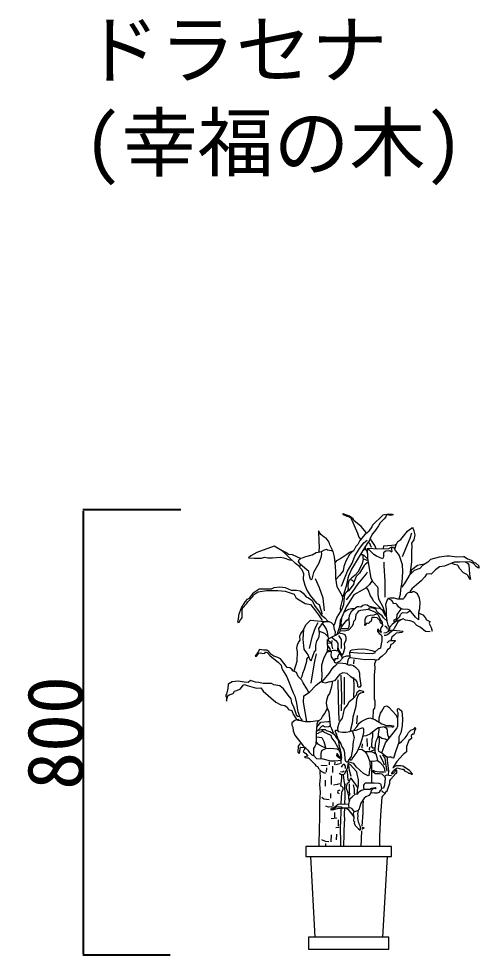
# Model space of a CAD drawing. Header units: millimetres. Extents: x -63086 to 83971, y -129912 to 13382.
# Drawn here: x 53540 to 54366, y -43785 to -42103 of the extents above; entities that cross this region are included whole.
import ezdxf

# ---------------------------------------------------------------- set-up
doc = ezdxf.new("R2010")
doc.units = ezdxf.units.MM
doc.layers.get('0').update_dxf_attribs({"lineweight": 0})
doc.layers.add('観葉植物', color=92, linetype='Continuous', lineweight=9)
doc.styles.get("Standard").update_dxf_attribs({"font": 'MS Mincho.ttf'})
doc.dimstyles.new('ISO-25', dxfattribs={"dimtxt": 2.5, "dimasz": 2.5, "dimexe": 1.25, "dimexo": 0.625, "dimtad": 1, "dimtxsty": 'Standard', "dimcen": 2.5, "dimadec": 0, "dimazin": 0, "dimtfac": 1, "dimtmove": 0, "dimatfit": 3, "dimfxl": 1, "dimarcsym": 0})

# ---------------------------------------------------------------- blocks, each defined once
blk = doc.blocks.new('*D1039')
at = {"layer": 'Defpoints', "color": 0, "ltscale": 10, "transparency": 16777216}
for p in [(53656.2, -42984.7), (53831.4, -42984.7), (53812.2, -43784.7)]:
    blk.add_point(p, dxfattribs=at)
at = {"layer": '観葉植物', "color": 0, "lineweight": -2, "ltscale": 10, "transparency": 16777216}
for p, q in [((53830.7, -42984.7), (53654.9, -42984.7)), ((53656.2, -43782.2), (53656.2, -42987.2)), ((53811.6, -43784.7), (53654.9, -43784.7))]:
    blk.add_line(p, q, dxfattribs=at)
at = {"layer": '観葉植物', "color": 0, "ltscale": 10, "transparency": 16777216}
for points in [[(53655.8, -42987.2), (53656.6, -42987.2), (53656.2, -42984.7)], [(53655.8, -43782.2), (53656.6, -43782.2), (53656.2, -43784.7)]]:
    blk.add_solid(points, dxfattribs=at)
at = {"layer": '観葉植物', "color": 0, "ltscale": 10, "transparency": 16777216, "insert": (53605.6, -43385.6), "char_height": 100, "attachment_point": 5, "rotation": 90}
blk.add_mtext('800', dxfattribs=at)
blk = doc.blocks.new('ドラセナ（CAD素材.com）')
at = {"color": 0, "linetype": 'ByBlock', "lineweight": -2}
for points in [[(79.9, 780.1), (78.3, 780.9), (72.2, 781.2), (64, 780.3), (61.4, 779.7), (43, 761.3), (41.7, 758.3), (36.2, 750.5), (33.4, 747.8), (32.7, 747.4), (32.5, 747.4), (29.6, 745.5), (20, 734), (16.1, 726.9), (12.9, 723), (10, 717), (1.6, 708.7), (-5.2, 696.9), (-8.8, 687.5), (-10.2, 679.6), (-16.5, 670.9), (-22.5, 664.3)], [(31.8, 747.5), (22.3, 759), (9.5, 769.6), (7.9, 773.1), (1.4, 777.5), (-9.7, 781.6), (-11.1, 781), (-3.2, 777.7), (0.2, 777), (4, 774.8), (15.6, 747.2), (18.4, 739.8), (21, 736.2)], [(80.1, 780.3), (75.3, 778.9), (67.8, 779.9), (66.4, 776.3), (63.6, 772.6), (56.3, 765.7), (53.7, 760.2), (48.2, 752.5), (42.7, 746.2), (38.1, 737.2), (37.6, 734.2), (33.1, 728.7), (18.7, 705.2), (5, 682.4), (-0.1, 670), (-2.4, 663.2), (-4.3, 651.7), (-10.6, 632.7)], [(82.8, 718.4), (85, 726.1), (88, 731.9), (93.5, 735.7), (105.6, 750.5), (109.1, 753.8), (113.8, 756.9), (114.6, 757.9), (116.8, 751.6), (118.7, 744), (116.8, 735.2), (112.4, 729.4), (113.2, 723.9), (112.4, 714.9), (112.7, 695.4), (109.9, 673.2)], [(-28.6, 715.4), (-33.8, 726.4), (-34.9, 731), (-40.6, 737.9), (-44.2, 740.1), (-50, 744.7), (-54.1, 751.1), (-53.5, 730.8), (-53, 723.3), (-53.5, 714)], [(96.4, 705.3), (110, 738.3), (113, 747.5)], [(-87.6, 686.9), (-95.2, 692.4), (-105.4, 702), (-113.3, 710.2), (-119.6, 715.1), (-133.9, 723.9), (-164.9, 712.6), (-175.6, 706.6), (-180, 702.8), (-169.8, 702.2), (-156.7, 702.5), (-150.9, 704.1), (-144.9, 703), (-136.9, 703), (-123.2, 704.1), (-116.1, 703), (-105.9, 699.5), (-101, 698.7)], [(-12.9, 651.8), (-1.9, 679), (6, 693.1), (10.8, 705.8), (19.6, 719.4), (27, 729.5), (33.2, 734.8)], [(40.8, 721.3), (37.2, 729.8)], [(49.4, 718.7), (46.7, 725.2), (41, 734.2), (40, 736.4)], [(62.3, 719.7), (62.8, 724.1), (77.1, 725.4), (83.1, 726.3), (85.9, 727.9)], [(-86.2, 701.4), (-101, 708), (-107.8, 709.1), (-112.8, 712.6), (-122.1, 717.3)], [(-14.2, 606.5), (-14.9, 612.7), (-10.8, 629.3), (-11.1, 634.3), (-20.7, 650.9), (-22.9, 666.5), (-23.1, 679), (-24, 694.6), (-25.5, 704.4), (-27.9, 714), (-31, 715.6), (-38.2, 716.4), (-39.9, 718), (-44, 716.8), (-49.3, 713.8), (-48.8, 709.9), (-50.2, 703.6), (-53.6, 693.3), (-63.4, 676.5), (-66.3, 664.5), (-67.5, 663.6), (-68.5, 664.6), (-69.4, 666.2), (-70.8, 672.7), (-71.5, 678.5), (-86.4, 690.7), (-90, 696), (-88.9, 699.8), (-86.9, 701.3), (-85.9, 701.7)], [(-85.9, 702.2), (-82.6, 702.8), (-76.6, 705.2), (-65.6, 708.3), (-58.5, 712.4), (-48.1, 714)], [(-23.7, 694.4), (-21.1, 697.9), (-15.6, 701.1), (-7.2, 707.3), (-3.1, 709.4), (1.7, 713.3), (9.6, 716.2)], [(25.6, 708.1), (24.9, 708.4), (22.8, 708.4), (20.4, 707.6)], [(34.3, 700.3), (27.8, 707.3), (25.6, 708), (25.4, 701.5), (32.3, 698.8), (33, 697.9), (34.3, 699.1)], [(26.1, 717.2), (29.9, 718), (31.6, 717.2), (33.6, 711.5)], [(30.9, 718.2), (29.4, 721.5)], [(60.9, 700.9), (49.9, 705.8), (45.2, 709.1), (37.5, 716.3), (35.1, 719.3), (33.4, 718.7), (34, 701.4), (39.5, 666.1), (43.3, 660), (51.5, 650.7), (52.1, 647.7), (52.1, 637), (53.4, 629), (61.4, 614.8), (66.9, 597.8)], [(77, 722.1), (71.7, 718.7), (52.2, 718.1), (34.8, 719.3)], [(61.4, 701.7), (62.8, 705.3), (62.8, 712.1), (63.6, 713.8), (66.9, 715.2), (73.7, 716), (76.5, 713.5), (78.1, 714.6), (77.3, 717.1), (77.6, 721.7), (80.1, 722), (83.9, 715.4), (90.5, 707.2), (96, 691), (96.5, 677.9), (95.4, 659.2), (93.2, 645.8), (92.1, 637), (90.2, 628.5)], [(-86.2, 691.8), (-88.4, 686.3), (-84, 681.9), (-81.2, 674.8), (-81.8, 664.4), (-78.8, 653.7), (-74.9, 644.9), (-69.4, 635.3), (-57.9, 621.3), (-53, 619.1), (-47.5, 601.6)], [(34.7, 695), (29.4, 691.1), (27.5, 689), (19.6, 675.6), (13.4, 669.3), (9.8, 660.5), (8.8, 655.2), (-0.5, 643.4), (-3.6, 641.5), (-6.1, 638.6), (-8, 633.3), (-9.6, 618.5), (-12.3, 610.6), (-21, 596.6)], [(25.8, 701.2), (25.2, 697.1), (23.4, 690.9), (16.2, 676.8), (11.7, 671.5), (5.5, 666.7), (0.4, 661.6), (-1, 657.3), (-1.5, 652.5), (-1.2, 646.5), (-3, 642)], [(65.7, 632.5), (65.7, 661), (63.9, 688.7), (63.9, 695.3)], [(234.2, 684.4), (234.2, 686.9), (233.7, 688.6), (228.2, 693.2), (224.9, 693.8), (221.3, 697.3), (216.4, 699.8), (213.1, 700.6), (207.3, 704.5), (206, 704.7), (193.9, 704.2), (180.7, 706.1), (176.3, 706.1), (162.1, 704.2), (146.7, 700.1), (141.8, 694.9), (132.7, 689.1), (127.5, 683.9), (117.4, 680.3), (108.3, 671), (102, 659.7), (95.1, 650.4)], [(233.1, 684.4), (229.3, 686.4), (223.8, 692.7), (220.5, 694.6), (216.7, 695.4), (198.6, 694.9), (189.2, 695.1), (171.7, 687.7), (162.9, 686.4), (156, 681.4), (147.8, 673.5), (145.1, 674.3), (139.3, 673.5), (136.8, 668.5), (130, 661.4), (113, 647.1), (110.2, 642.7), (111.1, 640)], [(111.3, 674), (113.2, 682), (123.4, 689.6), (128.9, 691), (136.8, 692.1)], [(208.7, 695.4), (213.1, 693.2), (215.6, 690.5), (216.7, 673.2), (218.3, 663.9), (215.6, 667.4), (214.2, 670.7), (211.7, 672.9), (205.7, 675.7), (199.1, 683.1), (196.6, 688.3), (195, 689.9), (190.1, 690.7), (185.7, 692.7)], [(-3.7, 627.2), (6.4, 640.4), (16.9, 656.2), (31.9, 674.2), (33.6, 677.7)], [(-43.2, 607.5), (-45.8, 630.7), (-52.4, 648.7), (-59.4, 665.4)], [(42.4, 662), (37.2, 654.9), (29.5, 648), (24.3, 644.5), (9.2, 636.5), (-4, 615.7), (-15, 589.9), (-16.3, 579.2), (-20.7, 566.6)], [(9.5, 659.5), (7, 662.1), (5.3, 662.8), (2.1, 663.3)], [(-198.9, 587.6), (-197.5, 593.1), (-196.4, 602.1), (-192.1, 613.1), (-185.7, 623.8), (-181.4, 628.4), (-177.8, 630.6), (-173.7, 635.6), (-171.5, 640), (-160.5, 647.1), (-138.3, 647.4), (-133.4, 649.3), (-123.8, 650.7), (-114.2, 649.8), (-102.9, 644.6), (-93.6, 644.6), (-87.3, 643.4), (-81.8, 639.3), (-76, 633.1), (-71.9, 631.2), (-65.5, 626.2), (-61.3, 617.2), (-52.7, 605.6), (-49.1, 600.2), (-42.6, 595), (-37.6, 589.2)], [(-198.6, 587), (-196.7, 587.3), (-194.3, 591.4), (-191, 595), (-191, 608.1), (-190.4, 612.3), (-183.6, 620.2), (-181.1, 624.1), (-172.3, 632.8), (-170.4, 637.2), (-162.1, 641.7), (-147.7, 643.9), (-127.2, 644.1), (-113.9, 643.2), (-98, 637.4), (-94.7, 631.7), (-91.9, 629.3), (-78.2, 620.9), (-68.6, 619.1), (-61.3, 610.3), (-54.1, 600.7), (-49.1, 593.3), (-47.8, 590.6)], [(56.8, 612.2), (44.8, 625), (42.2, 630.5), (39.3, 634.5), (35.2, 645.3), (32.5, 649.2)], [(111.3, 640.3), (107.6, 640.3), (105.2, 639.2), (103.2, 637.2), (101.6, 634.1), (99.4, 631.4), (98.4, 629.5), (97.2, 628.7), (88.3, 628.7), (81.3, 630.2), (74.2, 630.3), (70.5, 629.7)], [(125.9, 591.4), (126.1, 605.2), (127.5, 612), (128.1, 623.3), (127, 630.7), (123.4, 638.1), (119.8, 640.8), (116.5, 642.5), (114.6, 641.9), (113.8, 640.5), (111.6, 640.3)], [(125.3, 591.7), (119.8, 596.4), (109.4, 608.7), (106.7, 610.1), (96.5, 610.4), (93.2, 611.7), (89.4, 615), (87.2, 618.6), (84.7, 620.8), (80.6, 620), (79.2, 624.1), (77.3, 626.3), (70.7, 629.6), (69.1, 627.4), (66.1, 618.9), (67.2, 610.9), (67.4, 599.4), (68.3, 589.3)], [(-14.7, 572.1), (-8.1, 572), (0.2, 573.3), (6.5, 580), (8.4, 584.1), (9.4, 589.1), (12.2, 592.4), (12.9, 595.3), (13.2, 601.4), (15.9, 604), (18.3, 607.6), (21.9, 609), (35.1, 610.9), (36, 611.2)], [(-14.4, 575.7), (-1.2, 575.7), (1, 579.8), (1.4, 584), (0.7, 593.2), (1.4, 599.7), (5.8, 607.4), (15.1, 615.3), (18.2, 615.3), (21.8, 614.6), (25.5, 617.6), (30, 619.1), (32.9, 618.6), (35.7, 616.4), (41.5, 614.6), (47.5, 613.8), (47.5, 612.9)], [(-8.6, 605.1), (-5, 607.8), (0.2, 610.6), (4.9, 611.7), (10.4, 611.7)], [(71.6, 571.7), (73.2, 577.7), (70.7, 582.1), (68.8, 589), (62.5, 595), (60, 598.6), (51.8, 604.6), (48.8, 610.4), (41.9, 613.1), (36.2, 612.3), (36.4, 609.8), (47.1, 606), (52.4, 600.8), (58.1, 589.8), (60, 587.3), (60.9, 581.3), (58.4, 578), (57.3, 574.7), (57.6, 568.7), (58.7, 568.7), (55.1, 571.2), (52.9, 574.7), (51.8, 574.2), (51.8, 570.9), (54.8, 567), (58.4, 564.6), (59.2, 561.6), (59.2, 552.5)], [(65.9, 598.6), (60.9, 608.6), (56, 612), (44.8, 612.5)], [(93.8, 610.9), (86.4, 601), (85.5, 593.4), (81.2, 590.9), (80.9, 587.9), (82.5, 587.9), (91.9, 597.8), (93.2, 600.8), (96.8, 604.6), (104.2, 603.8), (109.7, 607.6)], [(-24.5, 564.3), (-23.9, 569.5), (-25.6, 574.1), (-26.9, 582.1), (-31, 585.9), (-35.2, 588.1), (-42, 587.9), (-46.4, 587), (-54.1, 575.8), (-53, 568.1), (-53.3, 561), (-56.3, 554.7), (-57.7, 553.8), (-59.8, 545.6), (-59.6, 535.7), (-62, 533.8), (-68.1, 517.4), (-70.3, 522), (-72.5, 528.6), (-74.7, 531.1), (-80.1, 538.8), (-81.5, 556.9), (-80.7, 574.7), (-77.1, 582.4), (-68.6, 591.1), (-43.1, 588.7), (-36, 588.7)], [(-20.6, 597.7), (-23.1, 591.6), (-24.7, 585.3), (-26.7, 581.2)], [(-16.8, 567.5), (-15.1, 571.4), (-14.4, 575), (-12.3, 579.8), (-3.8, 590.6), (-0.3, 593.2)], [(-16.2, 578.2), (-13.2, 582.3), (-13.5, 585.6), (-12.4, 593.8)], [(60.4, 582.9), (57.3, 586.4), (55.8, 590.1), (53, 593.6), (51, 594.9), (46.3, 596), (41.4, 596), (40.2, 588.9), (37.8, 587.4), (35.5, 585.2), (32.6, 585.5), (29.2, 581.2), (29.2, 583.8), (29.5, 585), (29.5, 591.9), (30, 593.7), (32.1, 596.8), (34, 598.5), (38.4, 599.6), (45.5, 600.3), (47, 601.1), (50.6, 602.1)], [(146.2, 570.1), (137.9, 570.6), (128.1, 578.3), (122.3, 581.3), (117.1, 587.3), (110.2, 589.8), (101.7, 590.9), (97.9, 593.1), (84.7, 588.4), (77.9, 583.2), (73.5, 577.7), (72.9, 572.2)], [(95.5, 592.2), (88.7, 588.3), (81.5, 576.1), (79.9, 572.5)], [(126.4, 603.2), (133, 600.5), (137.4, 595.6), (139.3, 591.4), (145.3, 588.4), (144.2, 585.1), (148.1, 577.5), (149.5, 571.4)], [(-97.7, 499.9), (-92.4, 517.5), (-92, 534.2), (-93.3, 540.5), (-91.9, 546.5), (-90, 551.1), (-87.3, 555.1), (-87.6, 562.3), (-86.1, 567), (-81.2, 572.7)], [(-70.4, 540.3), (-64.7, 562.7), (-59.4, 577.6), (-54.6, 586.8)], [(-36.3, 558.8), (-38.2, 569.5), (-40.6, 575.8), (-43.7, 581.5), (-46.4, 584.3), (-47.5, 584.6)], [(76, 572.7), (66.6, 567.9), (63, 567.7)], [(79.8, 572.7), (69.7, 564.5), (66.2, 563.3), (63.4, 563.3)], [(64.7, 580.5), (67.2, 578.8), (68.3, 577.1), (68.8, 574.7)], [(80.1, 572.7), (97.4, 570.9), (95.9, 568.7), (85.2, 567.3), (81.8, 563.7), (77.4, 560.3), (75.8, 554.7)], [(-36.7, 561.1), (-42.9, 566.7), (-50.6, 570), (-53, 570)], [(-38.7, 556), (-38.8, 549), (-37.9, 541.9), (-38.4, 535.5), (-44.9, 521.3), (-49, 509.9), (-48.9, 501)], [(-32.4, 550.8), (-36, 554.1), (-36, 557.4), (-31, 560.4), (-22.3, 553.8), (-19.5, 548.9), (-19.3, 542), (-18.4, 537.4), (-12.7, 528.6), (-11.6, 528.3), (-9.4, 531.6), (-6.9, 540.9), (-7.5, 548.9), (-4.4, 555.8), (-4.4, 560.1), (-6.6, 564.5), (-9.4, 565.9), (-16.8, 567.6), (-20.3, 565.6), (-22.3, 563.7), (-26.9, 562.1), (-31.6, 559.6)], [(-18.2, 563.2), (-13.3, 556.1), (-13.3, 539.9)], [(-71.3, 461.2), (-74.8, 467.4), (-81.8, 478.6), (-84, 483.2), (-90.4, 489.9), (-93.8, 496.9), (-100.3, 499.7), (-101.9, 502.7), (-105.5, 505.3), (-110.4, 505.8), (-122.4, 521.6), (-127.1, 523.7), (-134.3, 526.1), (-139.4, 529.7), (-143, 534.5), (-147.1, 537.2), (-152.9, 537), (-160.1, 538.1), (-162.2, 533.8), (-167.7, 526.1), (-165.3, 526.2), (-161, 531.5), (-157.4, 532.4), (-154.5, 530.9), (-150.2, 531.4), (-149, 533.3), (-148.3, 533.3), (-146.3, 532.7), (-141.1, 526.9), (-126.7, 515.4), (-120.9, 509.9), (-120, 504.3), (-117.8, 499.8), (-110.9, 488.9), (-99.6, 460.2), (-96.7, 454.4), (-93.6, 442), (-91.1, 425.8)], [(-39.3, 550), (-32.8, 549.9), (-32.4, 550.8)], [(-32.6, 538), (-35.7, 542.8), (-36.1, 544.1), (-38, 544.4)], [(-30.3, 554.5), (-31.1, 549.4), (-30.4, 544), (-29.2, 539.5)], [(-19.5, 547.5), (-19.8, 536.5), (-18, 534.4), (-15.7, 529.7), (-13.6, 527.3), (-12.6, 524.5), (-11, 524.5), (-3.3, 526.8), (2.5, 526.9)], [(58.8, 552.1), (57.1, 540.8), (52.7, 538.9), (47.2, 533.9), (42.4, 536), (30.9, 538.2), (23.9, 538.7), (15.6, 538.5), (5.4, 537.3), (2.4, 535.8), (2.1, 533.7), (15.6, 532.4), (42.6, 531.2), (47.9, 532.9)], [(69, 550.2), (72.4, 553.6), (76, 554.7), (82.5, 554.7), (83.9, 554.1), (78.4, 548.7), (75.3, 547.3), (73.8, 540.9), (69.8, 537.5), (66.4, 532.4), (60.2, 526.2), (55.1, 522.9), (52.7, 519.7), (46.3, 519)], [(-70.7, 523.7), (-73.6, 523.1), (-74.6, 522.6), (-75.9, 520.7), (-75.9, 516.8), (-79.8, 502.5), (-83.1, 495.1), (-83.9, 489.8), (-85.9, 486.1)], [(-67.4, 477.6), (-61.1, 514.1), (-57.5, 530.5)], [(-22.4, 513.2), (-23.1, 514.6), (-25.1, 514.6), (-25.9, 518.4), (-31.1, 525), (-30.9, 525.7), (-31.4, 529.3), (-30.8, 532.7), (-31.1, 534.4), (-32.8, 534.5), (-39.8, 532.9)], [(-38.2, 536.6), (-36.3, 536.6), (-32.3, 537.5)], [(-20.5, 535.5), (-23.8, 536.6), (-27.4, 536.5), (-30.3, 535.8)], [(-17.8, 529.6), (-19.5, 526.2), (-20, 524.3), (-19.7, 522.4), (-20.8, 521.7), (-24.9, 521.6), (-24.9, 518.6)], [(-9.8, 523.9), (-16.6, 516.7), (-21.2, 514.3), (-22, 510.5)], [(2.9, 523.7), (-0.2, 521.3), (-1.6, 518.9), (-2.6, 511.2)], [(46, 520.4), (29.5, 520), (2.8, 523.1), (2.4, 524.5), (2.3, 533.9)], [(-47.1, 481), (-34.8, 494.9), (-29.4, 503.4), (-26, 507.5), (-22.4, 510.8)], [(-20.1, 514.1), (-10.6, 514), (-5.9, 513.3), (-0.7, 510.5), (4.5, 510.8), (8.4, 509.8), (13.1, 506), (17.8, 501.2), (19.3, 495.5), (19.3, 490.6), (21.6, 473.4), (19.7, 470.9), (16.7, 470.4), (16.4, 472), (16.4, 475), (15.1, 480.1), (13.4, 482.4), (3.6, 489.4), (-2.6, 495), (-10.8, 496.1), (-16.5, 493.2), (-25.6, 482), (-35.2, 479.9)], [(9, 520.5), (8.4, 512.8)], [(48.5, 518.5), (46.3, 512.5), (46.8, 504.6), (45.5, 492.2), (45.7, 449.4), (47.1, 446.1), (47.1, 438.7), (46, 433.2), (44.1, 430.2), (43.5, 414.3)], [(-48.7, 501.9), (-48.2, 494), (-48.5, 481)], [(-13.1, 427.9), (-12.6, 452.9), (-13.4, 492.1)], [(-7.6, 439.7), (-7.6, 488.3)], [(8.9, 487.7), (9.5, 470.7), (8.4, 450.7)], [(-87.1, 417.5), (-91.2, 417.7), (-93.7, 420.8), (-97.8, 433.4), (-102.2, 442.4), (-103, 449.8), (-108.5, 456.1), (-117, 467.4), (-123.8, 472.9), (-134.5, 474.8), (-138.7, 477.5), (-146.6, 477), (-153.2, 477.3), (-161.4, 479.2), (-167.2, 479.5), (-176.2, 482.5), (-180.4, 478.9), (-187.8, 479.5), (-198.2, 481.7), (-208.9, 480), (-216, 476.2), (-216.8, 468.2), (-219, 458.1), (-220.7, 455.3), (-219.3, 452.8), (-219.3, 445.4), (-216.8, 455), (-214.6, 456.7), (-207.5, 459.4), (-204.8, 463.5), (-200.4, 464.6), (-194.1, 467.7), (-189.1, 474.2), (-187.2, 475.6), (-182, 473.7), (-165.5, 469), (-157.6, 469.3), (-153.5, 463.3), (-130.7, 443.5), (-121.9, 438.9), (-114.5, 437.5), (-110.1, 434.7), (-107.7, 430.4), (-102.2, 428.7), (-99.4, 422.1), (-94.2, 413.9), (-90.4, 411.4), (-87.9, 411.4)], [(-75.2, 409.2), (-81.2, 443.8), (-80.6, 455.3), (-70.5, 461.6), (-58.2, 474), (-50.2, 481.1), (-47.2, 479.7), (-41.7, 478.6), (-34.6, 480.6)], [(-28.9, 481.9), (-30.6, 471.5), (-34.4, 459.2), (-37.4, 455), (-39.6, 446.5), (-40.2, 442.7), (-39.4, 434.7), (-35.8, 426.2), (-33.3, 401.3), (-30.9, 396.6), (-27.8, 388.9)], [(-16.8, 410.7), (-18, 448.5), (-18.6, 483.9)], [(-19.1, 390.9), (-19.6, 398.3), (-16.3, 407.9), (-11.4, 414.7), (-7.3, 431.5), (-2.3, 438.3), (1, 444.9), (8.6, 450.7), (13.8, 456.7), (15.5, 461.4), (19.1, 465.2), (25.1, 463.5), (27.3, 460.8), (21, 459.7), (17.1, 456.7), (13.8, 448.7), (13, 436.1), (7.5, 416.6), (6.2, 406.2), (2.9, 392.2)], [(-90.9, 426), (-89, 419.7), (-85.7, 413.6), (-83.5, 410.6)], [(-54.2, 409.6), (-48.7, 414.3), (-46.8, 418.1), (-42.9, 423.1), (-38.8, 432.1)], [(54.9, 408.1), (54.9, 415.5), (56.8, 424), (59.7, 427.5), (64.1, 435.9), (68.4, 437.1), (72.2, 434.7), (85.2, 420.1), (87.8, 414.6)], [(59.2, 352.7), (66.2, 370.4), (86.6, 396.4), (88, 401.2), (88.3, 415.6), (89, 419.9), (88.5, 424.6), (87.6, 427.1), (87.3, 431.4), (88.5, 432.6), (90.5, 431.8), (95.3, 427.3), (96.4, 413.9), (95.8, 401.2), (93.8, 388.9), (90, 381.5), (90.2, 371.1), (84.9, 358.4), (80.6, 343.3)], [(-89.6, 412.4), (-96.4, 410.7), (-102.2, 406.6), (-101.9, 402.5), (-100.5, 398.6), (-99.7, 392.1), (-96.4, 384.7), (-86, 370.4), (-81.6, 365.2), (-77.5, 361.3)], [(-88.2, 411.5), (-83.8, 410.2), (-77.8, 409.1), (-68.7, 409.1), (-55, 411), (-57.2, 404.4), (-58.6, 386), (-58.3, 374), (-59.1, 367.9), (-60.8, 364.1), (-63, 360.8), (-63.2, 349)], [(-57.2, 398.6), (-49.8, 408), (-37.4, 409.1), (-33.6, 409.1)], [(9.1, 393.7), (14.9, 399.7), (18.9, 405.9), (23.8, 409.5), (31.7, 413.9), (38.1, 415.5), (46.6, 412.6), (59.2, 405), (68.1, 401.6), (73.2, 402.3), (80.2, 401.2), (80.4, 399.4), (79.6, 398.5), (76.6, 399.4), (60.9, 399), (53.3, 397.5), (48.7, 394.7), (39.3, 386.7), (31.4, 383.1), (27.1, 382.7), (25.5, 383.2)], [(15.4, 419.6), (14.3, 405)], [(-15.1, 358), (-18.8, 361.8), (-25.4, 373.6), (-30.2, 379.9), (-31.2, 383.9), (-44.4, 389.9), (-47.3, 392.4), (-48.2, 390.2), (-53.1, 389.2), (-55, 387.6), (-58.6, 386.6)], [(-58.3, 391.8), (-53.9, 393.7), (-48.7, 394.5), (-42.4, 394.8), (-40.2, 392.9), (-33.6, 391), (-26.2, 386.3), (-22.6, 380), (-18.5, 375.1), (-17.4, 367.1), (-13.9, 353.1), (-13, 343.2)], [(-54.5, 393.3), (-48.2, 400.8), (-46.4, 401.7), (-45.2, 401.5), (-43.5, 400), (-41.3, 399.5), (-35.8, 400), (-32.9, 401.7)], [(-18.5, 375.9), (-21, 383.8), (-21.4, 386.2), (-23.1, 388.4), (-24.5, 392), (-22.9, 393.6), (-20.9, 393.2), (-19.1, 391.2), (-10.9, 389.6), (-4.4, 389.6), (2.1, 391.2), (4.3, 392.4), (6.9, 390.8), (9.7, 380.2), (8.3, 372.8), (7.1, 359.3), (4.3, 345.9), (-0.5, 339.4), (-2.2, 336), (-3.2, 335.8), (-5.3, 337.4), (-6.1, 341.3), (-7.1, 352.6), (-8.7, 359.3), (-12.5, 365), (-14.2, 369.9), (-19, 377.1)], [(3.6, 392.3), (13.5, 393.4), (25.2, 398.3), (26.6, 395.1), (26.4, 389.2), (23.8, 376.9), (20.2, 365.8), (14.7, 353.9), (7.4, 344.2), (4.6, 338.8), (2.1, 340.6), (2.1, 343.3)], [(42.5, 389.3), (42.7, 380.9), (41.5, 376.7), (40.8, 365.2)], [(48.1, 350.9), (47.7, 358.4), (48.1, 368.6), (50, 375.7), (52.9, 381.5), (53.5, 384.2), (53.2, 386.9), (54.7, 393.3), (54.5, 397.8)], [(72.2, 377.8), (72.2, 381.9), (71, 382.9), (69.8, 389.4), (69.8, 392.8), (68.4, 396.3), (63.8, 398.8)], [(90.9, 370), (94.8, 373.3), (101.2, 379.6), (104.9, 384.6), (107.5, 389.1), (111.6, 393.5), (117.6, 395.9), (119.5, 398.2), (119.8, 395.4), (117.8, 392.7), (116.8, 386.5), (115, 386), (112.3, 383.8), (112.6, 378.4), (108, 374.8), (103.7, 364.2), (103.7, 354.4), (97.7, 350), (86.6, 337.3), (79.2, 326)], [(-57.8, 381.6), (-48.2, 380.1), (-44.6, 373.1), (-42, 364.7), (-41.5, 361.9), (-45.1, 362.8), (-49, 364.5), (-54, 367.8), (-55.7, 370), (-57.2, 371.2), (-59.6, 371.9)], [(32.6, 378.4), (32.9, 364)], [(70.5, 374.5), (65.5, 377.4), (59.2, 378.4), (53.2, 382.4), (54.9, 378.1), (54.5, 372.1), (53.3, 365.1), (53, 359.2), (53.7, 355.5), (59.3, 352.9), (69.3, 345.2), (69.6, 345.2), (72, 345.7), (76.6, 345.7), (77.3, 344.2), (79.9, 343.5), (80.6, 343.8)], [(-88.9, 351.4), (-90.6, 353.9), (-89.8, 364.7), (-86.5, 369.5)], [(-88.4, 351.5), (-87.4, 353.8), (-87.2, 361.7), (-85.7, 362.9), (-78.6, 362.3), (-79.5, 360.5), (-79.2, 358.9), (-80.4, 357.5), (-81.4, 355), (-76.8, 351.4), (-73.5, 346.6), (-76.4, 346.4), (-79.5, 345.5), (-78.1, 344.3), (-74.5, 343.8), (-72, 344), (-67.5, 338.7), (-61, 332.5), (-58.8, 329.2), (-55.8, 328.4), (-53.4, 323.9)], [(-78.5, 363), (-73.4, 357.5), (-71, 354.2), (-66.4, 349.4), (-63.8, 348)], [(-49.2, 342.2), (-49.2, 351.6), (-48.8, 354.4), (-47.6, 357.5), (-40.9, 360.4), (-32.6, 361), (-20.8, 359.9), (-17.5, 358), (-15.4, 352.9), (-14.6, 346.8), (-13.6, 342.6), (-16, 344.3), (-20.7, 351.5), (-21.4, 351.1), (-21.7, 348), (-20.8, 346.7), (-14.7, 342.4), (-13.7, 340.6), (-13.8, 338.9), (-14, 338.2), (-13.8, 333.1)], [(17.9, 359.6), (23.9, 358.6), (28.7, 355.4), (32.8, 350.6), (35.2, 344.9), (37.8, 336.7), (38.5, 325.7), (37.3, 322.6), (36.1, 311.8), (34.7, 311.3), (26.5, 315.9), (13.5, 327.8), (9, 333.6), (5.2, 335), (-1.1, 336.3)], [(24, 369.1), (23.8, 361.4)], [(29.4, 355.2), (39.5, 355.2), (45.3, 353.1), (48.9, 351.2)], [(37.5, 362.8), (36.9, 359), (37.4, 357.5)], [(39.8, 364.8), (41.7, 363.5), (42.7, 361.9), (47.7, 361.6)], [(47.5, 358.3), (46.5, 358.3), (45.1, 357.8), (44.1, 356.8), (40.5, 355.7)], [(-63.2, 348.8), (-57.6, 342.6), (-46.5, 341.8), (-32.7, 338.3), (-24.1, 338.3), (-14, 339.7)], [(-34.8, 336.4), (-35, 331.1)], [(38, 338.4), (45, 337.5), (50.3, 339.1), (51, 339.1)], [(41, 337.1), (40.7, 298.3)], [(48.4, 351.7), (51.4, 339), (56.1, 335.7), (61.8, 329.2), (64, 324), (64.9, 317.4)], [(56.1, 348.8), (62.7, 334.9), (63.5, 331)], [(60.6, 349.4), (64.8, 343.1), (66.5, 330.3), (68.5, 320)], [(69.2, 346.3), (69, 338.7), (71.2, 320.4), (70.9, 313)], [(-53.3, 323), (-51.3, 321.5), (-51.6, 318), (-51.4, 308.3), (-52.1, 296.6), (-51.3, 281.7), (-52.1, 264.9)], [(-41, 315.5), (-44.8, 316.7), (-49.7, 320.1)], [(-38.8, 329.5), (-48.5, 330.2), (-48.9, 330.7)], [(-40.1, 325.9), (-40.3, 318.2)], [(-29, 328.8), (-29, 317.5)], [(-24.9, 335.7), (-25.2, 331.1)], [(-16, 332.8), (-22.8, 331.2)], [(-1.2, 334.7), (-2.8, 324.9), (-6, 319.1), (-8.1, 313.7), (-11.5, 313.1), (-14.2, 314.1), (-16.8, 315.8)], [(-8.1, 319.6), (-9.8, 318.4), (-11.8, 317.9), (-14.6, 318.4)], [(-5.7, 324.9), (-6, 328.8), (-7.4, 331.9), (-9.8, 331.6), (-11.3, 330.5), (-13.4, 327.3)], [(-2.9, 321.1), (-2.4, 308.9), (-0.7, 302.4)], [(-1, 334), (2.6, 331.6), (14.2, 319.2), (14.7, 314.4), (16.8, 305), (17, 294.9), (16.4, 290.3)], [(4.3, 310.5), (1.5, 321.3), (0.2, 330.3)], [(63.3, 318), (55.1, 317.9), (46.6, 319.2), (43.8, 320.9), (43.1, 320.6), (42.3, 319.8), (48.1, 315.7), (55.2, 315.5), (59.2, 315), (64.2, 310.5), (65.3, 307.4), (64.5, 294.8), (62.6, 289.4), (59.8, 288.5)], [(66.1, 280.1), (66.9, 283), (69.1, 284.8), (73.9, 298.4), (74.1, 302.7), (75.3, 305.5), (84.7, 315.8), (86.4, 317), (86.3, 321.8), (83.9, 320.9), (83.1, 319.6), (82.3, 317.6), (78.9, 315.1), (78, 314.2), (77.2, 315.3), (77.4, 316.5), (79.9, 319.3), (80.6, 320.9), (85.1, 324.8), (87, 325.7), (95.5, 323.2), (98.2, 323.4), (100.1, 320.7), (102.4, 319), (105.3, 318.1), (105.8, 317.3), (107.1, 316.5), (110.2, 316), (112, 314.6), (114.1, 314.3), (114.6, 315.1), (108.9, 321.3), (97.3, 328.9), (93.4, 329.6), (85.8, 329.2), (82.8, 328.5), (81.2, 327.2), (80.4, 325.8), (79.3, 325.6)], [(-42, 303.8), (-42.4, 294.4), (-42, 293)], [(-31.6, 311.5), (-31.6, 295.6)], [(-12.9, 313.1), (-13, 307.1), (-14.4, 293.7), (-12.7, 292.8), (-10.5, 290.4), (-10.5, 286.7), (-13, 281.7), (-14.2, 261.8)], [(-5.7, 294.2), (-7.7, 298.7), (-9.6, 312.4)], [(1.2, 265.1), (0, 271.4), (0, 275), (-1, 280.5), (-3.8, 288.9), (-4, 292.5), (-2.1, 298), (0.7, 300.9), (3.6, 307.7), (4.1, 307.4), (14.4, 292.3), (15.6, 290.1), (14.9, 278.9)], [(77, 311.4), (67.3, 312.4), (65.3, 311)], [(-16.3, 297.1), (-20.9, 295.6), (-27.3, 294.9)], [(-15.8, 286), (-19.6, 284.4), (-19.9, 282.9), (-19.2, 281.2), (-17, 279.8)], [(-7.5, 297.8), (-7.1, 273.9), (-7.3, 261.7)], [(0.7, 254.1), (0.3, 258.7), (1, 264.4), (2.9, 270.9), (6.2, 273.5), (11.5, 278.8), (16.3, 279.3), (18.2, 282.5), (23, 285.6), (29.3, 287.3), (37.7, 287.7), (41, 289.6), (47.3, 290.8), (49.4, 289.1), (48, 287.9), (47.3, 288.7), (42, 287.7), (40.1, 284.9), (39.2, 280), (36.3, 276.2), (30.7, 274), (27.9, 271.4), (21.9, 262.1), (18.2, 250.3)], [(1.1, 297), (0.8, 285.2), (1.7, 276.3)], [(8.3, 295), (9.6, 287.4), (9.6, 279.1)], [(39.6, 281.7), (46.2, 280.7), (51.6, 281.2), (55.1, 282.3), (56.9, 285.1), (58.3, 286.5), (59.6, 289.3), (58.5, 295.1), (57.6, 296.3), (54.8, 297.5), (45.6, 298.4), (29.6, 298), (27.9, 296.3), (26.8, 294.7), (26.5, 292.6), (26.7, 289.5), (28.3, 287.5)], [(-35.2, 268.5), (-44.4, 269.7), (-48.2, 272.6)], [(-32.6, 279.8), (-32.8, 271.4)], [(66.1, 280.4), (60.7, 275.1), (59.7, 273.1), (57, 240.9), (55.3, 203.2), (55.2, 184.3)], [(59.5, 285.4), (60.3, 283.2), (64, 281)], [(-52.2, 265), (-52.3, 232.9), (-53.1, 219.6), (-53.3, 184.3)], [(-29.6, 255.6), (-36.4, 255.3), (-41.1, 257.2)], [(9.6, 246), (9.1, 248.9), (5.5, 252.9), (2.4, 253.9), (-0.4, 253.2), (-11, 253.4), (-11.8, 254.8), (-12.9, 255.3), (-21.4, 255.6), (-29.5, 250.3), (-31.4, 250.1), (-31.6, 252.2), (-30.7, 253.6), (-26.4, 254.6), (-18.9, 260.8), (-16.5, 261.3), (-9.6, 260.8), (0.3, 260.9)], [(-29.2, 250.3), (-17.7, 253.2), (-11, 253.7)], [(-28.7, 263.8), (-28.2, 257.2)], [(-14.3, 253.2), (-14.9, 224.9)], [(-7.8, 253), (-8, 243.8), (-7.7, 230)], [(-5.2, 253.4), (-1, 250.8), (7.5, 240.4), (9.1, 236.9), (8.9, 230.9), (10.3, 228.7), (10.1, 225.6), (12.2, 221.9), (17.8, 216), (20.6, 214.1), (21.1, 215.5), (21.2, 219.6), (20.2, 222.2), (19.4, 223.4), (19, 226.1), (17.8, 228.4), (16.6, 235.2), (17.1, 239.2), (16.4, 243.6), (18, 251)], [(25.7, 266), (25.2, 258.7), (25.6, 244.9), (23.8, 220.9)], [(-25.7, 245.4), (-25.2, 235.3)], [(17.6, 249.5), (8.7, 246.5), (8.2, 243.8), (8.6, 240), (9.4, 237.1)], [(-21.1, 235.3), (-31.5, 234.2)], [(-17.2, 218.8), (-23, 218.3)], [(-18.9, 232.5), (-19.1, 221)], [(-15.1, 224.7), (-14.8, 184.3)], [(-8.1, 229.8), (-9.3, 184.3)], [(23.7, 219.4), (28, 217.8), (23.5, 215.4)], [(-31.2, 205.7), (-31.8, 192.8)], [(-21.6, 206.8), (-22.4, 196.3)], [(22.8, 212.9), (21.8, 184.3)], [(-35.9, 193), (-41.4, 193.3), (-47.9, 196.3)], [(-41.4, 190), (-41.6, 184.5)], [(-68.8, 166.6), (-60.6, 21.6)], [(68.8, 166.6), (60.6, 21.6)]]:
    blk.add_lwpolyline(points, dxfattribs=at)
for points in [[(76.8, 184.3), (-76.8, 184.3), (-76.8, 166.6), (76.8, 166.6)], [(-72.1, 21.6), (-72.1, 0), (72.1, 0), (72.1, 21.6)]]:
    blk.add_lwpolyline(points, close=True, dxfattribs=at)

msp = doc.modelspace()

# ---------------------------------------------------------------- block references
at = {"layer": '観葉植物', "ltscale": 10}
msp.add_blockref('ドラセナ（CAD素材.com）', (54131.8148, -43773.9891), dxfattribs=at)

# ---------------------------------------------------------------- texts
at = {"layer": '観葉植物', "ltscale": 10, "insert": (53656.1789, -42108.8723), "char_height": 100, "attachment_point": 1}
msp.add_mtext('ドラセナ\\P(幸福の木)', dxfattribs=at)

# ---------------------------------------------------------------- dimensions: what is measured, and where the dimension line sits
at = {"layer": '観葉植物', "ltscale": 10}
dim = msp.add_linear_dim(base=(53656.1789, -42984.6827), p1=(53812.2005, -43784.6827), p2=(53831.3708, -42984.6827), angle=90, dimstyle='ISO-25', override={"dimtxt": 100}, dxfattribs=at)
dim.commit()
dim.dimension.update_dxf_attribs({"geometry": '*D1039', "text_midpoint": (53656.1789, -43385.5838), "dimtype": 160})

doc.saveas('drawing.dxf')
